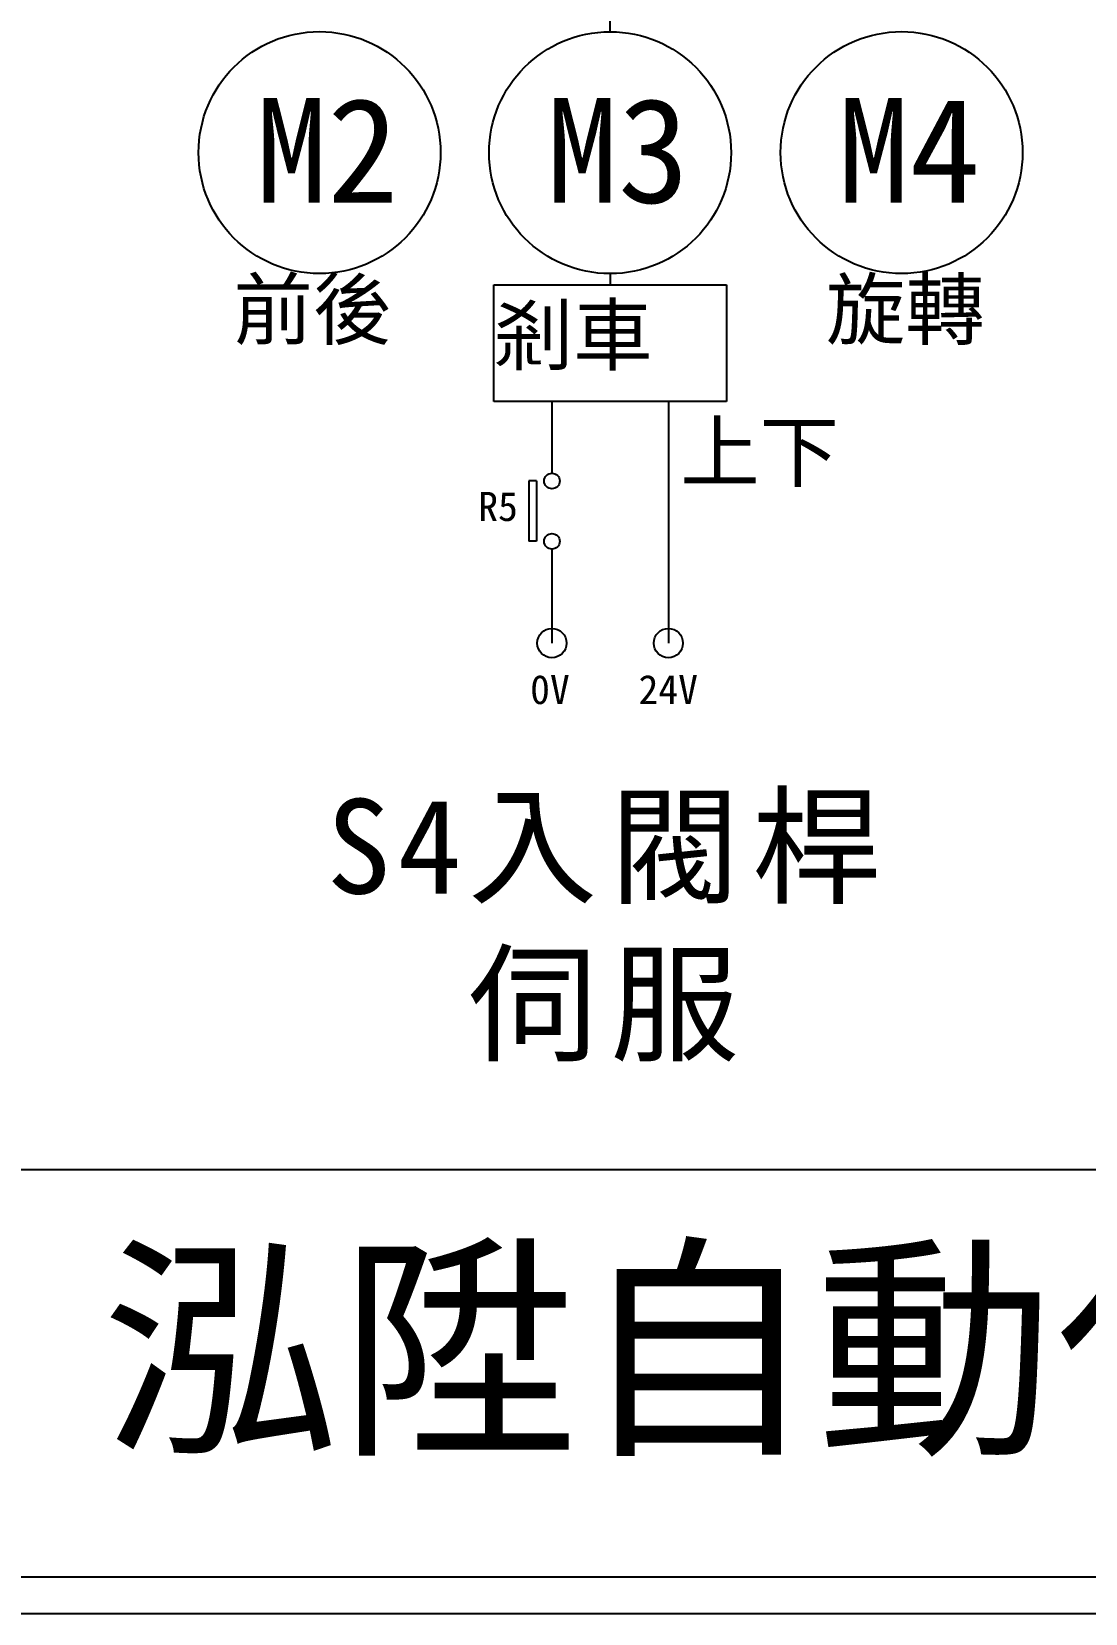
# Model space of a CAD drawing. Extents: x 10 to 297, y 3 to 207.
# Drawn here: x 46.2 to 82.4, y 3 to 57.4 of the extents above; entities that cross this region are included whole.
import ezdxf

# ---------------------------------------------------------------- set-up
doc = ezdxf.new("R2010")
doc.units = 0
doc.layers.get('0').update_dxf_attribs({"linetype": 'CONTINUOUS'})
doc.layers.add('圖框層', color=7, linetype='CONTINUOUS')
doc.layers.add('標尺寸層', color=3, linetype='CONTINUOUS')
doc.styles.add('STSL', font='KAIU.TTF')
doc.styles.add('標楷體', font='KAIU.TTF')

msp = doc.modelspace()

# ---------------------------------------------------------------- linework, layer by layer
at = {"layer": '圖框層', "color": 7}
for p, q in [((11.25, 18.25), (295.75, 18.25)), ((11.25, 4.25), (295.75, 4.25)), ((10, 3), (297, 3))]:
    msp.add_line(p, q, dxfattribs=at)
at = {"layer": '標尺寸層', "color": 7}
for p, q in [((66.083, 57.357), (66.078, 70.426)), ((66.083, 49.044), (66.083, 48.654)), ((62.083, 44.654), (62.083, 48.654)), ((62.083, 48.654), (66.083, 48.654)), ((66.083, 48.654), (70.083, 48.654)), ((70.083, 48.654), (70.083, 44.654)), ((70.083, 44.654), (62.083, 44.654)), ((64.083, 44.654), (64.083, 42.185)), ((68.083, 44.654), (68.083, 36.347)), ((63.554, 41.917), (63.287, 41.917)), ((63.287, 41.917), (63.287, 39.844)), ((63.554, 41.917), (63.554, 39.844)), ((63.554, 39.844), (63.287, 39.844)), ((64.083, 39.576), (64.083, 36.347))]:
    msp.add_line(p, q, dxfattribs=at)
for centre, radius in [((56.098, 53.204), 4.157), ((66.083, 53.2), 4.157), ((76.098, 53.204), 4.157), ((64.083, 41.917), 0.268), ((64.083, 39.844), 0.268), ((64.083, 36.347), 0.502), ((68.083, 36.347), 0.502)]:
    msp.add_circle(centre, radius, dxfattribs=at)

# ---------------------------------------------------------------- texts
at = {"color": 0, "insert": (66.086, 30.989), "char_height": 3.25, "width": 24.14544, "attachment_point": 2, "style": '標楷體'}
msp.add_mtext('{\\T1.1;S4入閥桿\\P伺服}', dxfattribs=at)
at = {"layer": '圖框層', "color": 4, "style": 'STSL'}
for s, height, p in [('M2', 3.6, (53.915, 51.477)), ('M3', 3.6, (63.901, 51.477)), ('M4', 3.6, (73.915, 51.477)), ('前後', 2, (53.14, 46.816)), ('旋轉', 2, (73.498, 46.816)), ('剎車', 2, (62.083, 45.938)), ('上下', 2, (68.492, 41.924)), ('R5', 1, (61.552, 40.542)), ('0V', 1, (63.335, 34.251)), ('24V', 1, (67.06, 34.251)), ('泓陞自動化科技有限公司', 6, (48.604, 9.076))]:
    msp.add_text(s, height=height, dxfattribs=at).set_placement(p)

doc.saveas('drawing.dxf')
